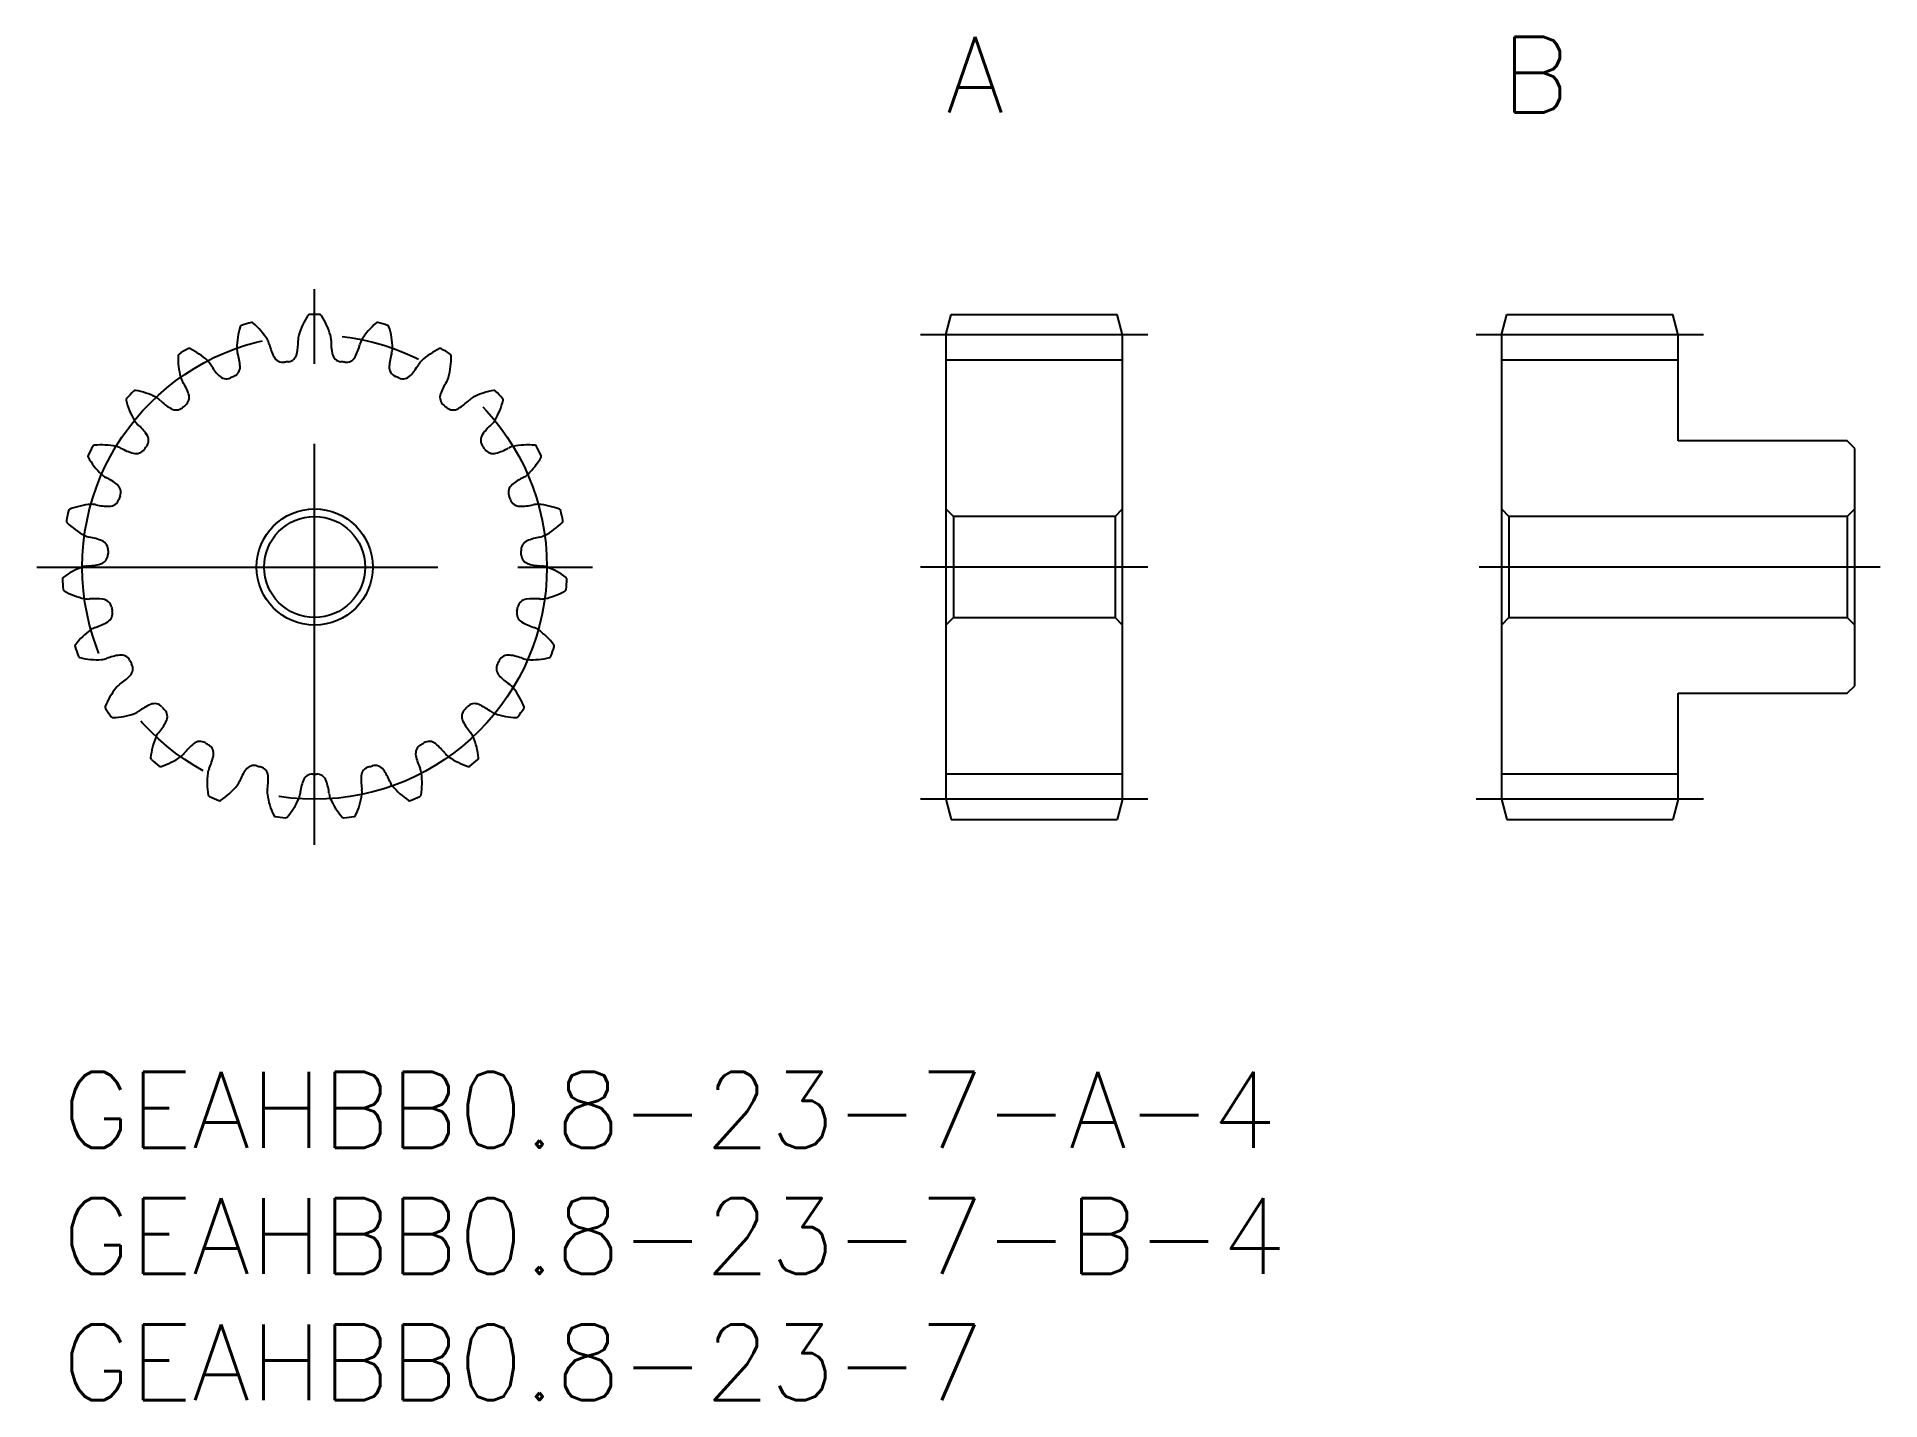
# Model space of a CAD drawing. Extents: x -1 to 72, y -13 to 41.
import ezdxf

# ---------------------------------------------------------------- set-up
doc = ezdxf.new("R2010")
doc.units = 0
doc.header["$LTSCALE"] = 0.5
doc.linetypes.add('CENTER', pattern=[50.8, 31.75, -6.35, 6.35, -6.35])
for name, color, linetype in [('MSM_CENTER', 1, 'CENTER'), ('MSM_CONTINUOUS', 7, 'CONTINUOUS'), ('MSM_PART_NUMBER', 7, 'CONTINUOUS')]:
    doc.layers.add(name, color=color, linetype=linetype)
doc.styles.get("Standard").update_dxf_attribs({"font": 'txt.shx', "height": 1, "bigfont": 'bigfont.shx'})

# ---------------------------------------------------------------- blocks, each defined once
blk = doc.blocks.new('*U2')
at = {"layer": 'MSM_PART_NUMBER'}
blk.add_text('GEAHBB0.8-23-7-A-4', height=3, dxfattribs=at).set_placement((0, -3))
blk = doc.blocks.new('*U3')
at = {"layer": 'MSM_PART_NUMBER'}
blk.add_text('GEAHBB0.8-23-7-B-4', height=3, dxfattribs=at).set_placement((0, -8))
blk = doc.blocks.new('*U4')
at = {"layer": 'MSM_PART_NUMBER'}
blk.add_text('GEAHBB0.8-23-7', height=3, dxfattribs=at).set_placement((0, -13))
blk = doc.blocks.new('*U5')
at = {"layer": 'MSM_PART_NUMBER'}
blk.add_text('A', height=3, dxfattribs=at).set_placement((35, 38))
blk = doc.blocks.new('*U6')
at = {"layer": 'MSM_PART_NUMBER'}
blk.add_text('B', height=3, dxfattribs=at).set_placement((57, 38))

msp = doc.modelspace()

# ---------------------------------------------------------------- linework, layer by layer
at = {"layer": 'MSM_CENTER'}
for p, q in [((10, 9), (10, 31)), ((43, 29.2), (34, 29.2)), ((65, 29.2), (56, 29.2)), ((-1, 20), (21, 20)), ((43, 20), (34, 20)), ((72, 20), (56, 20)), ((43, 10.8), (34, 10.8)), ((65, 10.8), (56, 10.8))]:
    msp.add_line(p, q, dxfattribs=at)
msp.add_circle((10, 20), 9.2, dxfattribs=at)
at = {"layer": 'MSM_CONTINUOUS'}
for p, q in [((35, 29.2), (35.214, 30)), ((35.214, 30), (41.786, 30)), ((42, 29.2), (41.786, 30)), ((57, 29.2), (57.214, 30)), ((57.214, 30), (63.786, 30)), ((64, 29.2), (63.786, 30)), ((35, 29.2), (35, 10.8)), ((42, 10.8), (42, 29.2)), ((57, 29.2), (57, 10.8)), ((64, 25), (64, 29.2)), ((42, 28.2), (35, 28.2)), ((64, 28.2), (57, 28.2)), ((70.7, 25), (64, 25)), ((71, 24.7), (70.7, 25)), ((71, 15.3), (71, 24.7)), ((35, 22.3), (35.3, 22)), ((35.3, 22), (35.3, 18)), ((41.7, 22), (35.3, 22)), ((41.7, 22), (42, 22.3)), ((41.7, 22), (41.7, 18)), ((57, 22.3), (57.3, 22)), ((57.3, 22), (57.3, 18)), ((70.7, 22), (57.3, 22)), ((70.7, 22), (71, 22.3)), ((70.7, 22), (70.7, 18)), ((35.3, 18), (35, 17.7)), ((35.3, 18), (41.7, 18)), ((42, 17.7), (41.7, 18)), ((57.3, 18), (57, 17.7)), ((57.3, 18), (70.7, 18)), ((71, 17.7), (70.7, 18)), ((64, 10.8), (64, 15)), ((64, 15), (70.7, 15)), ((70.7, 15), (71, 15.3)), ((42, 11.8), (35, 11.8)), ((64, 11.8), (57, 11.8)), ((35, 10.8), (35.214, 10)), ((42, 10.8), (41.786, 10)), ((57, 10.8), (57.214, 10)), ((64, 10.8), (63.786, 10)), ((35.214, 10), (41.786, 10)), ((57.214, 10), (63.786, 10))]:
    msp.add_line(p, q, dxfattribs=at)
for radius in [2.3, 2]:
    msp.add_circle((10, 20), radius, dxfattribs=at)
for centre, radius, start, end in [((12.135, 28.382), 2.875, 146.66189, 163.91304), ((9.8, 29.918), 0.08, 91.15807, 146.66189), ((10, 20), 10, 88.84206, 91.15795), ((10.2, 29.918), 0.08, 33.33811, 88.84206), ((7.865, 28.382), 2.875, 16.08696, 33.33811), ((9.794, 28.647), 2.875, 162.31406, 179.56522), ((7.131, 29.496), 0.08, 106.81024, 162.31406), ((10, 20), 10, 104.49423, 106.81012), ((7.517, 29.604), 0.08, 48.99029, 104.49423), ((5.683, 27.495), 2.875, 31.73913, 48.99029), ((14.317, 27.495), 2.875, 131.00971, 148.26087), ((12.483, 29.604), 0.08, 75.50589, 131.00971), ((10, 20), 10, 73.18988, 75.50577), ((12.869, 29.496), 0.08, 17.68594, 73.18988), ((10.206, 28.647), 2.875, 0.43478, 17.68594), ((10, 20), 10, 120.1464, 122.46229), ((5.018, 28.578), 0.08, 64.64246, 120.1464), ((3.821, 26.053), 2.875, 47.39131, 64.64246), ((7.573, 28.664), 0.653, 179.56509, 197.24865), ((4.752, 27.788), 2.3, 3.96837, 17.24876), ((7.573, 28.664), 0.653, 14.0557, 31.73926), ((10.437, 29.381), 2.3, 194.05559, 207.33598), ((7.048, 28.915), 2.3, 348.3162, 1.59658), ((10, 28.997), 0.653, 163.91292, 181.59648), ((10, 28.997), 0.653, 358.40352, 16.08709), ((12.952, 28.915), 2.3, 178.40342, 191.6838), ((9.563, 29.381), 2.3, 332.66402, 345.94441), ((12.427, 28.664), 0.653, 148.26074, 165.9443), ((15.248, 27.788), 2.3, 162.75124, 176.03163), ((12.427, 28.664), 0.653, 342.75135, 0.43491), ((16.179, 26.053), 2.875, 115.35754, 132.6087), ((14.982, 28.578), 0.08, 59.8536, 115.35754), ((10, 20), 10, 57.53771, 59.8536), ((7.469, 28.271), 2.875, 177.96624, 195.21739), ((4.675, 28.37), 0.08, 122.46241, 177.96624), ((5.325, 27.688), 0.653, 29.70787, 47.39144), ((7.89, 29.151), 2.3, 209.70776, 222.98815), ((6.647, 27.92), 0.4, 292.94467, 3.96838), ((8.75, 28.509), 0.4, 207.33597, 278.35968), ((10, 20), 8.2, 97.29249, 98.35968), ((8.908, 28.53), 0.4, 277.29249, 348.31621), ((11.092, 28.53), 0.4, 191.68379, 262.70751), ((10, 20), 8.2, 81.64032, 82.70751), ((11.25, 28.509), 0.4, 261.64031, 332.66403), ((13.353, 27.92), 0.4, 176.03162, 247.05533), ((12.11, 29.151), 2.3, 317.01185, 330.29224), ((14.675, 27.688), 0.653, 132.60857, 150.29213), ((12.531, 28.271), 2.875, 344.78261, 2.03376), ((15.325, 28.37), 0.08, 2.03376, 57.53771), ((5.325, 27.688), 0.653, 195.21726, 212.90082), ((2.845, 26.083), 2.3, 19.62054, 32.90093), ((6.5, 27.856), 0.4, 222.98814, 294.01185), ((10, 20), 8.2, 112.94467, 114.01185), ((10, 20), 8.2, 65.98815, 67.05533), ((13.5, 27.856), 0.4, 245.98813, 317.01186), ((17.155, 26.083), 2.3, 147.09907, 160.37946), ((14.675, 27.688), 0.653, 327.09918, 344.78274), ((2.615, 26.623), 0.08, 138.11459, 193.61841), ((5.331, 27.281), 2.875, 193.61841, 210.86956), ((10, 20), 10, 135.79858, 138.11447), ((2.888, 26.916), 0.08, 80.29463, 135.79858), ((2.417, 24.161), 2.875, 63.04348, 80.29463), ((3.424, 26.141), 0.653, 45.36005, 63.04361), ((5.5, 28.243), 2.3, 225.35994, 238.64033), ((4.511, 26.62), 0.4, 238.64031, 309.66403), ((10, 20), 8.2, 128.59684, 129.66403), ((4.635, 26.721), 0.4, 308.59684, 19.62056), ((15.365, 26.721), 0.4, 160.37944, 231.40316), ((10, 20), 8.2, 50.33597, 51.40316), ((15.489, 26.62), 0.4, 230.33596, 301.35969), ((14.5, 28.243), 2.3, 301.35967, 314.64006), ((16.576, 26.141), 0.653, 116.9564, 134.63995), ((17.583, 24.161), 2.875, 99.70537, 116.95652), ((17.112, 26.916), 0.08, 44.20142, 99.70537), ((14.669, 27.281), 2.875, 329.13044, 346.38159), ((10, 20), 10, 41.88553, 44.20142), ((17.385, 26.623), 0.08, 346.38159, 41.88553), ((3.424, 26.141), 0.653, 210.86944, 228.553), ((1.469, 23.927), 2.3, 35.27272, 48.5531), ((18.531, 23.927), 2.3, 131.4469, 144.72728), ((16.576, 26.141), 0.653, 311.447, 329.13056), ((1.286, 24.741), 0.08, 95.94681, 151.45075), ((1.576, 21.961), 2.875, 78.69565, 95.94681), ((3.021, 25.025), 0.4, 324.24901, 35.27273), ((16.979, 25.025), 0.4, 144.72727, 215.75098), ((18.424, 21.961), 2.875, 84.05319, 101.30435), ((18.714, 24.741), 0.08, 28.54925, 84.05319), ((1.102, 24.385), 0.08, 153.76676, 209.27058), ((10, 20), 10, 151.45075, 153.76664), ((3.54, 25.751), 2.875, 209.27058, 226.52174), ((2.011, 24.139), 0.653, 61.01222, 78.69578), ((3.443, 26.723), 2.3, 241.01211, 254.2925), ((2.928, 24.894), 0.4, 254.29249, 325.3162), ((10, 20), 8.2, 144.24902, 145.3162), ((10, 20), 8.2, 34.6838, 35.75098), ((17.072, 24.894), 0.4, 214.68381, 285.70751), ((16.557, 26.723), 2.3, 285.7075, 298.98789), ((17.989, 24.139), 0.653, 101.30422, 118.98778), ((16.46, 25.751), 2.875, 313.47826, 330.72942), ((10, 20), 10, 26.23336, 28.54925), ((18.898, 24.385), 0.08, 330.72942, 26.23336), ((2.011, 24.139), 0.653, 226.52161, 244.20517), ((0.726, 21.48), 2.3, 50.92489, 64.20528), ((19.274, 21.48), 2.3, 115.79472, 129.07511), ((17.989, 24.139), 0.653, 295.79483, 313.47839), ((1.87, 22.804), 0.4, 269.94466, 340.96838), ((1.924, 22.955), 0.4, 339.90119, 50.9249), ((10, 20), 8.2, 159.90119, 160.96838), ((18.076, 22.955), 0.4, 129.0751, 200.09881), ((10, 20), 8.2, 19.03163, 20.09881), ((18.13, 22.804), 0.4, 199.03161, 270.05534), ((10, 20), 10, 167.10293, 169.41881), ((0.33, 22.214), 0.08, 111.59898, 167.10293), ((1.359, 19.615), 2.875, 94.34783, 111.59898), ((1.191, 21.831), 0.653, 76.66439, 94.34796), ((1.872, 24.704), 2.3, 256.66429, 269.94467), ((18.128, 24.704), 2.3, 270.05533, 283.33571), ((18.809, 21.831), 0.653, 85.65205, 103.33561), ((18.641, 19.615), 2.875, 68.40102, 85.65217), ((19.67, 22.214), 0.08, 12.89707, 68.40102), ((10, 20), 10, 10.58119, 12.89707), ((0.249, 21.822), 0.08, 169.41881, 224.92276), ((2.228, 23.795), 2.875, 224.92276, 242.17391), ((1.191, 21.831), 0.653, 242.17379, 259.85735), ((0.671, 18.923), 2.3, 66.57706, 79.85745), ((19.329, 18.923), 2.3, 100.14255, 113.42294), ((18.809, 21.831), 0.653, 280.14265, 297.82621), ((17.772, 23.795), 2.875, 297.82609, 315.07724), ((19.751, 21.822), 0.08, 315.07724, 10.58119), ((1.415, 20.507), 0.4, 285.59683, 356.62055), ((1.426, 20.667), 0.4, 355.55336, 66.57708), ((10, 20), 8.2, 175.55336, 176.62055), ((18.574, 20.667), 0.4, 113.42292, 184.44664), ((10, 20), 8.2, 3.37945, 4.44664), ((18.585, 20.507), 0.4, 183.37944, 254.40317), ((1.783, 17.298), 2.875, 110, 127.25115), ((1.023, 19.386), 0.653, 92.31657, 110.00013), ((0.904, 22.337), 2.3, 272.31646, 285.59685), ((19.096, 22.337), 2.3, 254.40315, 267.68354), ((18.977, 19.386), 0.653, 69.99987, 87.68343), ((18.217, 17.298), 2.875, 52.74885, 70), ((0.091, 19.523), 0.08, 127.25115, 182.7551), ((10, 20), 10, 182.7551, 185.07099), ((0.119, 19.123), 0.08, 185.07099, 240.57493), ((1.492, 21.558), 2.875, 240.57493, 257.82609), ((18.508, 21.558), 2.875, 282.17391, 299.42507), ((19.881, 19.123), 0.08, 299.42507, 354.92901), ((19.909, 19.523), 0.08, 357.2449, 52.74885), ((10, 20), 10, 354.92901, 357.2449), ((1.023, 19.386), 0.653, 257.82596, 275.50952), ((1.307, 16.446), 2.3, 82.22924, 95.50963), ((1.564, 18.329), 0.4, 11.20554, 82.22925), ((1.597, 18.172), 0.4, 301.24901, 12.27272), ((10, 20), 8.2, 191.20554, 192.27272), ((18.403, 18.172), 0.4, 167.72727, 238.75099), ((10, 20), 8.2, 347.72728, 348.79446), ((18.436, 18.329), 0.4, 97.77075, 168.79446), ((18.693, 16.446), 2.3, 84.49037, 97.77076), ((18.977, 19.386), 0.653, 264.49048, 282.17404), ((1.522, 16.987), 0.653, 107.96874, 125.6523), ((0.611, 19.796), 2.3, 287.96863, 301.24902), ((19.389, 19.796), 2.3, 238.75098, 252.03137), ((18.478, 16.987), 0.653, 54.3477, 72.03126), ((0.588, 16.868), 0.08, 142.90333, 198.40727), ((10, 20), 10, 198.40727, 200.72316), ((2.817, 15.182), 2.875, 125.65217, 142.90333), ((17.183, 15.182), 2.875, 37.09667, 54.34783), ((10, 20), 10, 339.27684, 341.59273), ((19.412, 16.868), 0.08, 341.59273, 37.09667), ((0.722, 16.49), 0.08, 200.72316, 256.22711), ((1.387, 19.204), 2.875, 256.22711, 273.47826), ((1.522, 16.987), 0.653, 273.47813, 291.16169), ((2.588, 14.233), 2.3, 97.88141, 111.1618), ((2.328, 16.115), 0.4, 26.85771, 97.88143), ((10, 20), 8.2, 206.85771, 207.9249), ((2.401, 15.973), 0.4, 316.90118, 27.9249), ((17.599, 15.973), 0.4, 152.07509, 223.09882), ((10, 20), 8.2, 332.0751, 333.14229), ((17.672, 16.115), 0.4, 82.11857, 153.14229), ((17.412, 14.233), 2.3, 68.8382, 82.11859), ((18.478, 16.987), 0.653, 248.83831, 266.52187), ((18.613, 19.204), 2.875, 266.52174, 283.77289), ((19.278, 16.49), 0.08, 283.77289, 339.27684), ((2.649, 14.811), 0.653, 123.62092, 141.30447), ((1.014, 17.271), 2.3, 303.62081, 316.9012), ((18.986, 17.271), 2.3, 223.0988, 236.37919), ((17.351, 14.811), 0.653, 38.69552, 56.37908), ((4.383, 13.422), 2.875, 141.30435, 158.5555), ((15.617, 13.422), 2.875, 21.4445, 38.69565), ((1.782, 14.444), 0.08, 158.5555, 214.05945), ((10, 20), 10, 214.05945, 216.37534), ((2.013, 14.117), 0.08, 216.37534, 271.87928), ((1.921, 16.91), 2.875, 271.87928, 289.13043), ((2.649, 14.811), 0.653, 289.1303, 306.81387), ((4.419, 12.447), 2.3, 113.53359, 126.81397), ((3.66, 14.189), 0.4, 42.50988, 113.5336), ((2.084, 14.948), 2.3, 319.27298, 332.55337), ((10, 20), 8.2, 222.50989, 223.57707), ((3.77, 14.072), 0.4, 332.55336, 43.57707), ((16.23, 14.072), 0.4, 136.42292, 207.44664), ((17.916, 14.948), 2.3, 207.44663, 220.72702), ((10, 20), 8.2, 316.42293, 317.49011), ((16.34, 14.189), 0.4, 66.4664, 137.49011), ((15.581, 12.447), 2.3, 53.18603, 66.46641), ((17.351, 14.811), 0.653, 233.18613, 250.86969), ((18.079, 16.91), 2.875, 250.86957, 268.12072), ((17.987, 14.117), 0.08, 268.12072, 323.62466), ((10, 20), 10, 323.62466, 325.94055), ((18.218, 14.444), 0.08, 325.94055, 21.4445), ((6.366, 12.151), 2.875, 156.95652, 174.20768), ((4.322, 13.021), 0.653, 139.27309, 156.95665), ((15.678, 13.021), 0.653, 23.04335, 40.72691), ((13.634, 12.151), 2.875, 5.79232, 23.04348), ((3.585, 12.433), 0.08, 174.20768, 229.71162), ((3.054, 14.845), 2.875, 287.53145, 304.78261), ((4.322, 13.021), 0.653, 304.78248, 322.46604), ((6.664, 11.221), 2.3, 129.18576, 142.46615), ((5.463, 12.694), 0.4, 58.16205, 129.18577), ((10, 20), 8.2, 238.16206, 239.22925), ((5.6, 12.611), 0.4, 348.20553, 59.22925), ((3.74, 12.999), 2.3, 334.92516, 348.20554), ((14.4, 12.611), 0.4, 120.77075, 191.79447), ((16.26, 12.999), 2.3, 191.79446, 205.07484), ((10, 20), 8.2, 300.77076, 301.83794), ((14.537, 12.694), 0.4, 50.81423, 121.83794), ((13.336, 11.221), 2.3, 37.53385, 50.81424), ((15.678, 13.021), 0.653, 217.53396, 235.21752), ((16.946, 14.845), 2.875, 235.21739, 252.46855), ((16.415, 12.433), 0.08, 310.28838, 5.79232), ((10, 20), 10, 229.71162, 232.02751), ((3.896, 12.18), 0.08, 232.02751, 287.53145), ((8.619, 11.462), 2.875, 172.6087, 189.85985), ((6.415, 11.747), 0.653, 154.92526, 172.60882), ((9.156, 10.647), 2.3, 144.83793, 158.11832), ((7.603, 11.741), 0.4, 73.81423, 144.83795), ((10, 20), 8.2, 253.81423, 254.88142), ((7.757, 11.698), 0.4, 3.8577, 74.88142), ((5.861, 11.57), 2.3, 350.57733, 3.85772), ((9.92, 11.4), 0.4, 89.4664, 160.49012), ((10, 20), 8.2, 269.46641, 270.53359), ((10.08, 11.4), 0.4, 19.50988, 90.53359), ((14.139, 11.57), 2.3, 176.14228, 189.42267), ((12.243, 11.698), 0.4, 105.11857, 176.1423), ((10, 20), 8.2, 285.11858, 286.18577), ((12.397, 11.741), 0.4, 35.16205, 106.18577), ((10.844, 10.647), 2.3, 21.88168, 35.16207), ((13.585, 11.747), 0.653, 7.39118, 25.07474), ((11.381, 11.462), 2.875, 350.14015, 7.3913), ((16.104, 12.18), 0.08, 252.46855, 307.97249), ((10, 20), 10, 307.97249, 310.28838), ((5.865, 10.983), 0.08, 189.85985, 245.36379), ((4.703, 13.162), 2.875, 303.18363, 320.43478), ((6.415, 11.747), 0.653, 320.43465, 338.11821), ((8.775, 11.086), 0.653, 170.57744, 188.261), ((10.973, 11.406), 2.875, 188.26087, 205.51202), ((8.775, 11.086), 0.653, 336.08683, 353.77039), ((11.711, 10.766), 2.3, 160.49011, 173.7705), ((8.289, 10.766), 2.3, 6.2295, 19.50989), ((11.225, 11.086), 0.653, 186.22961, 203.91317), ((9.027, 11.406), 2.875, 334.48798, 351.73913), ((11.225, 11.086), 0.653, 351.739, 9.42256), ((13.585, 11.747), 0.653, 201.88179, 219.56534), ((15.297, 13.162), 2.875, 219.56522, 236.81637), ((14.135, 10.983), 0.08, 294.63621, 350.14015), ((10, 20), 10, 245.36379, 247.67968), ((6.233, 10.823), 0.08, 247.67968, 303.18363), ((6.744, 11.987), 2.875, 318.8358, 336.08696), ((13.256, 11.987), 2.875, 203.91304, 221.1642), ((13.767, 10.823), 0.08, 236.81637, 292.32032), ((10, 20), 10, 292.32032, 294.63621), ((8.451, 10.202), 0.08, 205.51202, 261.01597), ((10, 20), 10, 261.01597, 263.33186), ((8.848, 10.147), 0.08, 263.33186, 318.8358), ((11.152, 10.147), 0.08, 221.1642, 276.66814), ((10, 20), 10, 276.66814, 278.98403), ((11.549, 10.202), 0.08, 278.98403, 334.48798)]:
    msp.add_arc(centre, radius, start, end, dxfattribs=at)

# ---------------------------------------------------------------- block references
for name in ['*U5', '*U6', '*U2', '*U3', '*U4']:
    msp.add_blockref(name, (0, 0), dxfattribs=at)

doc.saveas('drawing.dxf')
